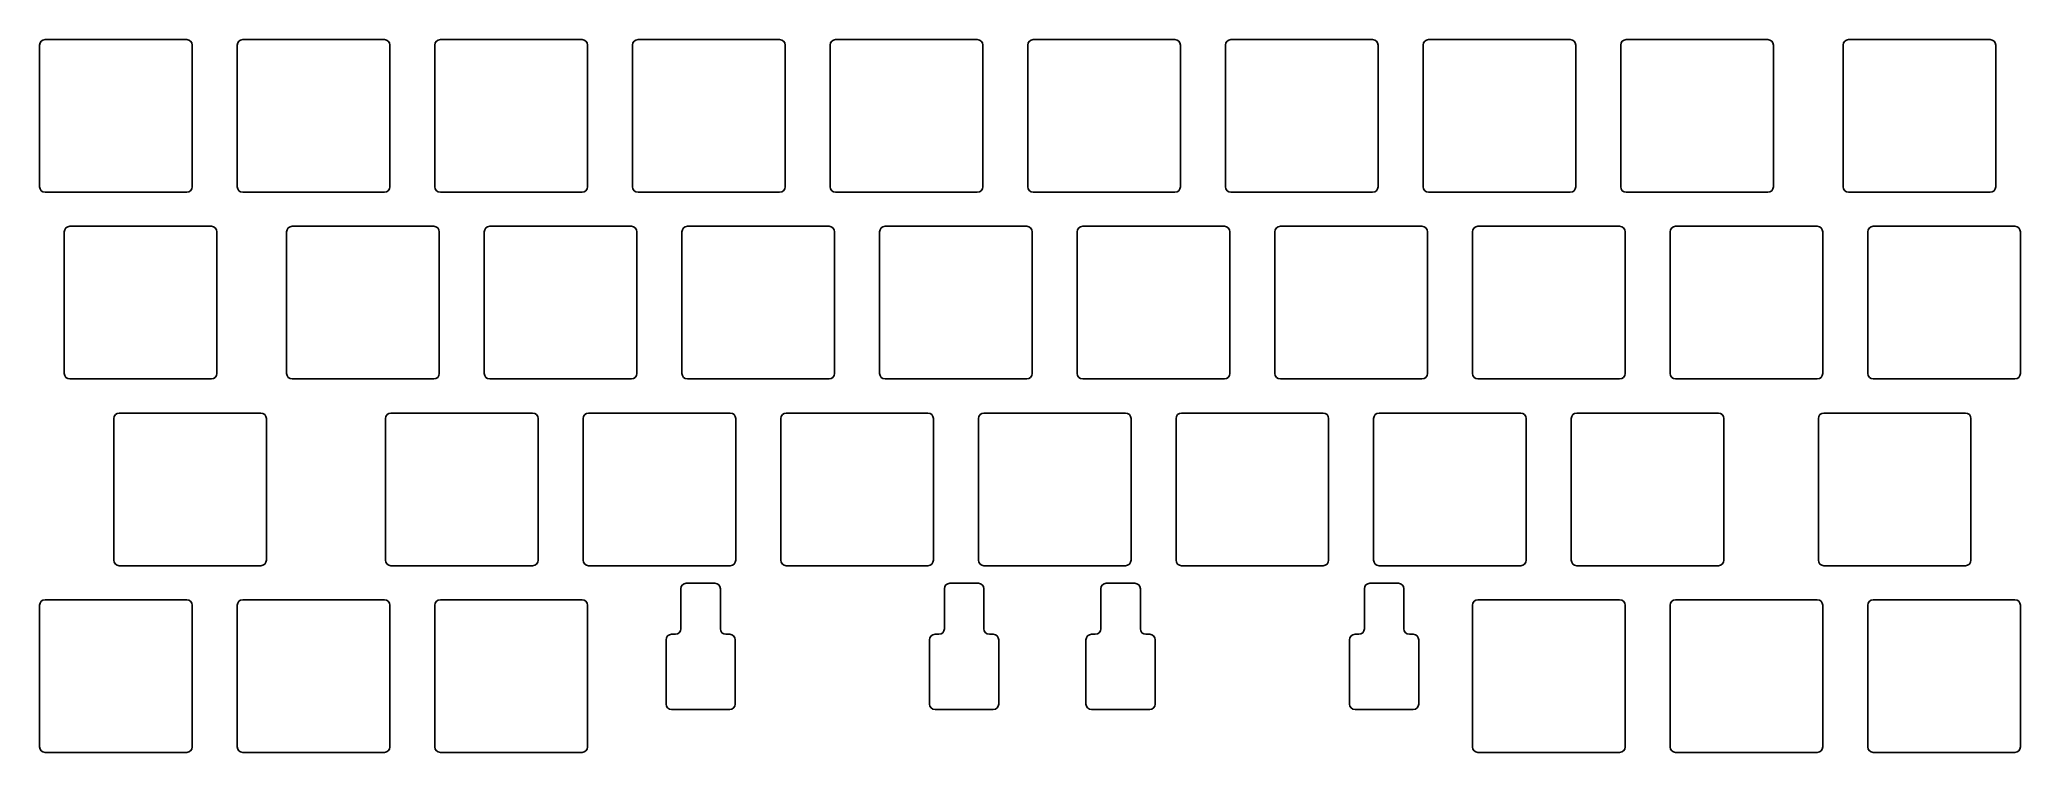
# Model space of a CAD drawing. Extents: x 122 to 302, y -161 to -96.
import ezdxf

# ---------------------------------------------------------------- set-up
doc = ezdxf.new("R2010")
doc.units = 0
doc.layers.add('BLACK', color=7, linetype='CONTINUOUS')

msp = doc.modelspace()

# ---------------------------------------------------------------- linework, layer by layer
at = {"layer": 'BLACK', "linetype": 'CONTINUOUS'}
for p, q in [((121.787826, -96.190063), (121.787826, -109.090063)), ((135.187826, -95.690063), (122.287826, -95.690063)), ((135.687826, -109.090063), (135.687826, -96.190063)), ((139.787826, -96.190063), (139.787826, -109.090063)), ((153.187826, -95.690063), (140.287826, -95.690063)), ((153.687826, -109.090063), (153.687826, -96.190063)), ((157.787826, -96.190063), (157.787826, -109.090063)), ((171.187826, -95.690063), (158.287826, -95.690063)), ((171.687826, -109.090063), (171.687826, -96.190063)), ((175.787826, -96.190063), (175.787826, -109.090063)), ((189.187826, -95.690063), (176.287826, -95.690063)), ((189.687826, -109.090063), (189.687826, -96.190063)), ((193.787826, -96.190063), (193.787826, -109.090063)), ((207.187826, -95.690063), (194.287826, -95.690063)), ((207.687826, -109.090063), (207.687826, -96.190063)), ((211.787826, -96.190063), (211.787826, -109.090063)), ((225.187826, -95.690063), (212.287826, -95.690063)), ((225.687826, -109.090063), (225.687826, -96.190063)), ((229.787826, -96.190063), (229.787826, -109.090063)), ((243.187826, -95.690063), (230.287826, -95.690063)), ((243.687826, -109.090063), (243.687826, -96.190063)), ((247.787826, -96.190063), (247.787826, -109.090063)), ((261.187826, -95.690063), (248.287826, -95.690063)), ((261.687826, -109.090063), (261.687826, -96.190063)), ((265.787826, -96.190063), (265.787826, -109.090063)), ((279.187826, -95.690063), (266.287826, -95.690063)), ((279.687826, -109.090063), (279.687826, -96.190063)), ((286.037826, -96.190063), (286.037826, -109.090063)), ((299.437826, -95.690063), (286.537826, -95.690063)), ((299.937826, -109.090063), (299.937826, -96.190063)), ((122.287826, -109.590063), (135.187826, -109.590063)), ((140.287826, -109.590063), (153.187826, -109.590063)), ((158.287826, -109.590063), (171.187826, -109.590063)), ((176.287826, -109.590063), (189.187826, -109.590063)), ((194.287826, -109.590063), (207.187826, -109.590063)), ((212.287826, -109.590063), (225.187826, -109.590063)), ((230.287826, -109.590063), (243.187826, -109.590063)), ((248.287826, -109.590063), (261.187826, -109.590063)), ((266.287826, -109.590063), (279.187826, -109.590063)), ((286.537826, -109.590063), (299.437826, -109.590063)), ((124.037826, -113.190063), (124.037826, -126.090063)), ((137.437826, -112.690063), (124.537826, -112.690063)), ((137.937826, -126.090063), (137.937826, -113.190063)), ((144.287826, -113.190063), (144.287826, -126.090063)), ((157.687826, -112.690063), (144.787826, -112.690063)), ((158.187826, -126.090063), (158.187826, -113.190063)), ((162.287826, -113.190063), (162.287826, -126.090063)), ((175.687826, -112.690063), (162.787826, -112.690063)), ((176.187826, -126.090063), (176.187826, -113.190063)), ((180.287826, -113.190063), (180.287826, -126.090063)), ((193.687826, -112.690063), (180.787826, -112.690063)), ((194.187826, -126.090063), (194.187826, -113.190063)), ((198.287826, -113.190063), (198.287826, -126.090063)), ((211.687826, -112.690063), (198.787826, -112.690063)), ((212.187826, -126.090063), (212.187826, -113.190063)), ((216.287826, -113.190063), (216.287826, -126.090063)), ((229.687826, -112.690063), (216.787826, -112.690063)), ((230.187826, -126.090063), (230.187826, -113.190063)), ((234.287826, -113.190063), (234.287826, -126.090063)), ((247.687826, -112.690063), (234.787826, -112.690063)), ((248.187826, -126.090063), (248.187826, -113.190063)), ((252.287826, -113.190063), (252.287826, -126.090063)), ((265.687826, -112.690063), (252.787826, -112.690063)), ((266.187826, -126.090063), (266.187826, -113.190063)), ((270.287826, -113.190063), (270.287826, -126.090063)), ((283.687826, -112.690063), (270.787826, -112.690063)), ((284.187826, -126.090063), (284.187826, -113.190063)), ((288.287826, -113.190063), (288.287826, -126.090063)), ((301.687826, -112.690063), (288.787826, -112.690063)), ((302.187826, -126.090063), (302.187826, -113.190063)), ((124.537826, -126.590063), (137.437826, -126.590063)), ((144.787826, -126.590063), (157.687826, -126.590063)), ((162.787826, -126.590063), (175.687826, -126.590063)), ((180.787826, -126.590063), (193.687826, -126.590063)), ((198.787826, -126.590063), (211.687826, -126.590063)), ((216.787826, -126.590063), (229.687826, -126.590063)), ((234.787826, -126.590063), (247.687826, -126.590063)), ((252.787826, -126.590063), (265.687826, -126.590063)), ((270.787826, -126.590063), (283.687826, -126.590063)), ((288.787826, -126.590063), (301.687826, -126.590063)), ((141.937826, -129.690063), (129.037826, -129.690063)), ((166.687826, -129.690063), (153.787826, -129.690063)), ((184.687826, -129.690063), (171.787826, -129.690063)), ((202.687826, -129.690063), (189.787826, -129.690063)), ((220.687826, -129.690063), (207.787826, -129.690063)), ((238.687826, -129.690063), (225.787826, -129.690063)), ((256.682807, -129.690063), (243.782807, -129.690063)), ((274.687826, -129.690063), (261.787826, -129.690063)), ((297.187826, -129.690063), (284.287826, -129.690063)), ((128.537826, -130.190063), (128.537826, -143.090063)), ((142.437826, -143.090063), (142.437826, -130.190063)), ((153.287826, -130.190063), (153.287826, -143.090063)), ((167.187826, -143.090063), (167.187826, -130.190063)), ((171.287826, -130.190063), (171.287826, -143.090063)), ((185.187826, -143.090063), (185.187826, -130.190063)), ((189.287826, -130.190063), (189.287826, -143.090063)), ((203.187826, -143.090063), (203.187826, -130.190063)), ((207.287826, -130.190063), (207.287826, -143.090063)), ((221.187826, -143.090063), (221.187826, -130.190063)), ((225.287826, -130.190063), (225.287826, -143.090063)), ((239.187826, -143.090063), (239.187826, -130.190063)), ((243.282807, -130.190063), (243.282807, -143.090063)), ((257.182807, -143.090063), (257.182807, -130.190063)), ((261.287826, -130.190063), (261.287826, -143.090063)), ((275.187826, -143.090063), (275.187826, -130.190063)), ((283.787826, -130.190063), (283.787826, -143.090063)), ((297.687826, -143.090063), (297.687826, -130.190063)), ((129.037826, -143.590063), (141.937826, -143.590063)), ((153.787826, -143.590063), (166.687826, -143.590063)), ((171.787826, -143.590063), (184.687826, -143.590063)), ((189.787826, -143.590063), (202.687826, -143.590063)), ((207.787826, -143.590063), (220.687826, -143.590063)), ((225.787826, -143.590063), (238.687826, -143.590063)), ((243.782807, -143.590063), (256.682807, -143.590063)), ((261.787826, -143.590063), (274.687826, -143.590063)), ((284.287826, -143.590063), (297.187826, -143.590063)), ((180.187826, -149.340063), (180.187826, -145.690063)), ((180.687826, -145.190063), (183.287826, -145.190063)), ((183.787826, -149.340063), (183.787826, -145.690063)), ((204.187826, -149.340063), (204.187826, -145.690063)), ((207.287826, -145.190063), (204.687826, -145.190063)), ((207.787826, -149.340063), (207.787826, -145.690063)), ((218.437826, -149.340063), (218.437826, -145.690063)), ((218.937826, -145.190063), (221.537826, -145.190063)), ((222.037826, -149.340063), (222.037826, -145.690063)), ((242.437826, -149.340063), (242.437826, -145.690063)), ((245.537826, -145.190063), (242.937826, -145.190063)), ((246.037826, -149.340063), (246.037826, -145.690063)), ((121.787826, -147.190063), (121.787826, -160.090063)), ((135.187826, -146.690063), (122.287826, -146.690063)), ((135.687826, -160.090063), (135.687826, -147.190063)), ((139.787826, -147.190063), (139.787826, -160.090063)), ((153.187826, -146.690063), (140.287826, -146.690063)), ((153.687826, -160.090063), (153.687826, -147.190063)), ((157.787826, -147.190063), (157.787826, -160.090063)), ((171.187826, -146.690063), (158.287826, -146.690063)), ((171.687826, -160.090063), (171.687826, -147.190063)), ((252.287826, -147.190063), (252.287826, -160.090063)), ((265.687826, -146.690063), (252.787826, -146.690063)), ((266.187826, -160.090063), (266.187826, -147.190063)), ((270.287826, -147.190063), (270.287826, -160.090063)), ((283.687826, -146.690063), (270.787826, -146.690063)), ((284.187826, -160.090063), (284.187826, -147.190063)), ((288.287826, -147.190063), (288.287826, -160.090063)), ((301.687826, -146.690063), (288.787826, -146.690063)), ((302.187826, -160.090063), (302.187826, -147.190063)), ((178.837826, -156.190063), (178.837826, -150.340063)), ((179.337826, -149.840063), (179.687826, -149.840063)), ((184.637826, -149.840063), (184.287826, -149.840063)), ((185.137826, -156.190063), (185.137826, -150.340063)), ((202.837826, -156.190063), (202.837826, -150.340063)), ((203.337826, -149.840063), (203.687826, -149.840063)), ((208.637826, -149.840063), (208.287826, -149.840063)), ((209.137826, -156.190063), (209.137826, -150.340063)), ((217.087826, -156.190063), (217.087826, -150.340063)), ((217.587826, -149.840063), (217.937826, -149.840063)), ((222.887826, -149.840063), (222.537826, -149.840063)), ((223.387826, -156.190063), (223.387826, -150.340063)), ((241.087826, -156.190063), (241.087826, -150.340063)), ((241.587826, -149.840063), (241.937826, -149.840063)), ((246.887826, -149.840063), (246.537826, -149.840063)), ((247.387826, -156.190063), (247.387826, -150.340063)), ((179.337826, -156.690063), (184.637826, -156.690063)), ((208.637826, -156.690063), (203.337826, -156.690063)), ((217.587826, -156.690063), (222.887826, -156.690063)), ((246.887826, -156.690063), (241.587826, -156.690063)), ((122.287826, -160.590063), (135.187826, -160.590063)), ((140.287826, -160.590063), (153.187826, -160.590063)), ((158.287826, -160.590063), (171.187826, -160.590063)), ((252.787826, -160.590063), (265.687826, -160.590063)), ((270.787826, -160.590063), (283.687826, -160.590063)), ((288.787826, -160.590063), (301.687826, -160.590063))]:
    msp.add_line(p, q, dxfattribs=at)
at = {"layer": 'BLACK'}
for centre, radius, start, end in [((122.287827, -96.190064), 0.500001, 90.00011459, 179.99988541), ((135.187826, -96.190063), 0.5, 0, 90), ((140.287827, -96.190064), 0.500001, 90.00011459, 179.99988541), ((153.187826, -96.190063), 0.5, 0, 90), ((158.287827, -96.190064), 0.500001, 90.00011459, 179.99988541), ((171.187826, -96.190063), 0.5, 0, 90), ((176.287827, -96.190064), 0.500001, 90.00011459, 179.99988541), ((189.187826, -96.190063), 0.5, 0, 90), ((194.287827, -96.190064), 0.500001, 90.00011459, 179.99988541), ((207.187826, -96.190063), 0.5, 0, 90), ((212.287827, -96.190064), 0.500001, 90.00011459, 179.99988541), ((225.187826, -96.190063), 0.5, 0, 90), ((230.287827, -96.190064), 0.500001, 90.00011459, 179.99988541), ((243.187826, -96.190063), 0.5, 0, 90), ((248.287827, -96.190064), 0.500001, 90.00011459, 179.99988541), ((261.187826, -96.190063), 0.5, 0, 90), ((266.287827, -96.190064), 0.500001, 90.00011459, 179.99988541), ((279.187826, -96.190063), 0.5, 0, 90), ((286.537827, -96.190064), 0.500001, 90.00011459, 179.99988541), ((299.437826, -96.190063), 0.5, 0, 90), ((122.287827, -109.090062), 0.500001, -179.99988541, -90.00011459), ((135.187826, -109.090063), 0.5, -90, 0), ((140.287827, -109.090062), 0.500001, -179.99988541, -90.00011459), ((153.187826, -109.090063), 0.5, -90, 0), ((158.287827, -109.090062), 0.500001, -179.99988541, -90.00011459), ((171.187826, -109.090063), 0.5, -90, 0), ((176.287827, -109.090062), 0.500001, -179.99988541, -90.00011459), ((189.187826, -109.090063), 0.5, -90, 0), ((194.287827, -109.090062), 0.500001, -179.99988541, -90.00011459), ((207.187826, -109.090063), 0.5, -90, 0), ((212.287827, -109.090062), 0.500001, -179.99988541, -90.00011459), ((225.187826, -109.090063), 0.5, -90, 0), ((230.287827, -109.090062), 0.500001, -179.99988541, -90.00011459), ((243.187826, -109.090063), 0.5, -90, 0), ((248.287827, -109.090062), 0.500001, -179.99988541, -90.00011459), ((261.187826, -109.090063), 0.5, -90, 0), ((266.287827, -109.090062), 0.500001, -179.99988541, -90.00011459), ((279.187826, -109.090063), 0.5, -90, 0), ((286.537827, -109.090062), 0.500001, -179.99988541, -90.00011459), ((299.437826, -109.090063), 0.5, -90, 0), ((124.537826, -113.190063), 0.5, 90, 180), ((137.437825, -113.190064), 0.500001, 0.00011459, 89.99988541), ((144.787827, -113.190064), 0.500001, 90.00011459, 179.99988541), ((157.687826, -113.190063), 0.5, 0, 90), ((162.787827, -113.190064), 0.500001, 90.00011459, 179.99988541), ((175.687826, -113.190063), 0.5, 0, 90), ((180.787827, -113.190064), 0.500001, 90.00011459, 179.99988541), ((193.687826, -113.190063), 0.5, 0, 90), ((198.787827, -113.190064), 0.500001, 90.00011459, 179.99988541), ((211.687826, -113.190063), 0.5, 0, 90), ((216.787827, -113.190064), 0.500001, 90.00011459, 179.99988541), ((229.687826, -113.190063), 0.5, 0, 90), ((234.787827, -113.190064), 0.500001, 90.00011459, 179.99988541), ((247.687826, -113.190063), 0.5, 0, 90), ((252.787827, -113.190064), 0.500001, 90.00011459, 179.99988541), ((265.687826, -113.190063), 0.5, 0, 90), ((270.787827, -113.190064), 0.500001, 90.00011459, 179.99988541), ((283.687826, -113.190063), 0.5, 0, 90), ((288.787827, -113.190064), 0.500001, 90.00011459, 179.99988541), ((301.687826, -113.190063), 0.5, 0, 90), ((124.537826, -126.090063), 0.5, -180, -90), ((137.437825, -126.090062), 0.500001, -89.99988541, -0.00011459), ((144.787827, -126.090062), 0.500001, -179.99988541, -90.00011459), ((157.687826, -126.090063), 0.5, -90, 0), ((162.787827, -126.090062), 0.500001, -179.99988541, -90.00011459), ((175.687826, -126.090063), 0.5, -90, 0), ((180.787827, -126.090062), 0.500001, -179.99988541, -90.00011459), ((193.687826, -126.090063), 0.5, -90, 0), ((198.787827, -126.090062), 0.500001, -179.99988541, -90.00011459), ((211.687826, -126.090063), 0.5, -90, 0), ((216.787827, -126.090062), 0.500001, -179.99988541, -90.00011459), ((229.687826, -126.090063), 0.5, -90, 0), ((234.787827, -126.090062), 0.500001, -179.99988541, -90.00011459), ((247.687826, -126.090063), 0.5, -90, 0), ((252.787827, -126.090062), 0.500001, -179.99988541, -90.00011459), ((265.687826, -126.090063), 0.5, -90, 0), ((270.787827, -126.090062), 0.500001, -179.99988541, -90.00011459), ((283.687826, -126.090063), 0.5, -90, 0), ((288.787827, -126.090062), 0.500001, -179.99988541, -90.00011459), ((301.687826, -126.090063), 0.5, -90, 0), ((129.037827, -130.190064), 0.500001, 90.00011459, 179.99988541), ((141.937826, -130.190063), 0.5, 0, 90), ((153.787827, -130.190064), 0.500001, 90.00011459, 179.99988541), ((166.687826, -130.190063), 0.5, 0, 90), ((171.787827, -130.190064), 0.500001, 90.00011459, 179.99988541), ((184.687826, -130.190063), 0.5, 0, 90), ((189.787827, -130.190064), 0.500001, 90.00011459, 179.99988541), ((202.687826, -130.190063), 0.5, 0, 90), ((207.787827, -130.190064), 0.500001, 90.00011459, 179.99988541), ((220.687826, -130.190063), 0.5, 0, 90), ((225.787827, -130.190064), 0.500001, 90.00011459, 179.99988541), ((238.687826, -130.190063), 0.5, 0, 90), ((243.782808, -130.190064), 0.500001, 90.00011459, 179.99988541), ((256.682807, -130.190063), 0.5, 0, 90), ((261.787827, -130.190064), 0.500001, 90.00011459, 179.99988541), ((274.687826, -130.190063), 0.5, 0, 90), ((284.287827, -130.190064), 0.500001, 90.00011459, 179.99988541), ((297.187826, -130.190063), 0.5, 0, 90), ((129.037827, -143.090062), 0.500001, -179.99988541, -90.00011459), ((141.937826, -143.090063), 0.5, -90, 0), ((153.787827, -143.090062), 0.500001, -179.99988541, -90.00011459), ((166.687826, -143.090063), 0.5, -90, 0), ((171.787827, -143.090062), 0.500001, -179.99988541, -90.00011459), ((184.687826, -143.090063), 0.5, -90, 0), ((189.787827, -143.090062), 0.500001, -179.99988541, -90.00011459), ((202.687826, -143.090063), 0.5, -90, 0), ((207.787827, -143.090062), 0.500001, -179.99988541, -90.00011459), ((220.687826, -143.090063), 0.5, -90, 0), ((225.787827, -143.090062), 0.500001, -179.99988541, -90.00011459), ((238.687826, -143.090063), 0.5, -90, 0), ((243.782808, -143.090062), 0.500001, -179.99988541, -90.00011459), ((256.682807, -143.090063), 0.5, -90, 0), ((261.787827, -143.090062), 0.500001, -179.99988541, -90.00011459), ((274.687826, -143.090063), 0.5, -90, 0), ((284.287827, -143.090062), 0.500001, -179.99988541, -90.00011459), ((297.187826, -143.090063), 0.5, -90, 0), ((180.687827, -145.690064), 0.500001, 90.00011459, 179.99988541), ((183.287825, -145.690064), 0.500001, 0.00011459, 89.99988541), ((204.687826, -145.690063), 0.5, 90, 180), ((207.287826, -145.690063), 0.5, 0, 90), ((218.937827, -145.690064), 0.500001, 90.00011459, 179.99988541), ((221.537825, -145.690064), 0.500001, 0.00011459, 89.99988541), ((242.937826, -145.690063), 0.5, 90, 180), ((245.537826, -145.690063), 0.5, 0, 90), ((122.287827, -147.190064), 0.500001, 90.00011459, 179.99988541), ((135.187826, -147.190063), 0.5, 0, 90), ((140.287827, -147.190064), 0.500001, 90.00011459, 179.99988541), ((153.187826, -147.190063), 0.5, 0, 90), ((158.287827, -147.190064), 0.500001, 90.00011459, 179.99988541), ((171.187826, -147.190063), 0.5, 0, 90), ((252.787827, -147.190064), 0.500001, 90.00011459, 179.99988541), ((265.687826, -147.190063), 0.5, 0, 90), ((270.787827, -147.190064), 0.500001, 90.00011459, 179.99988541), ((283.687826, -147.190063), 0.5, 0, 90), ((288.787827, -147.190064), 0.500001, 90.00011459, 179.99988541), ((301.687826, -147.190063), 0.5, 0, 90), ((179.687825, -149.340062), 0.500001, -89.99988541, -0.00011459), ((184.287827, -149.340062), 0.500001, -179.99988541, -90.00011459), ((203.687826, -149.340063), 0.5, -90, 0), ((208.287826, -149.340063), 0.5, -180, -90), ((217.937825, -149.340062), 0.500001, -89.99988541, -0.00011459), ((222.537827, -149.340062), 0.500001, -179.99988541, -90.00011459), ((241.937826, -149.340063), 0.5, -90, 0), ((246.537826, -149.340063), 0.5, -180, -90), ((179.337827, -150.340064), 0.500001, 90.00011459, 179.99988541), ((184.637825, -150.340064), 0.500001, 0.00011459, 89.99988541), ((203.337826, -150.340063), 0.5, 90, 180), ((208.637826, -150.340063), 0.5, 0, 90), ((217.587827, -150.340064), 0.500001, 90.00011459, 179.99988541), ((222.887825, -150.340064), 0.500001, 0.00011459, 89.99988541), ((241.587826, -150.340063), 0.5, 90, 180), ((246.887826, -150.340063), 0.5, 0, 90), ((179.337827, -156.190062), 0.500001, -179.99988541, -90.00011459), ((184.637825, -156.190062), 0.500001, -89.99988541, -0.00011459), ((203.337826, -156.190063), 0.5, -180, -90), ((208.637826, -156.190063), 0.5, -90, 0), ((217.587827, -156.190062), 0.500001, -179.99988541, -90.00011459), ((222.887825, -156.190062), 0.500001, -89.99988541, -0.00011459), ((241.587826, -156.190063), 0.5, -180, -90), ((246.887826, -156.190063), 0.5, -90, 0), ((122.287827, -160.090062), 0.500001, -179.99988541, -90.00011459), ((135.187826, -160.090063), 0.5, -90, 0), ((140.287827, -160.090062), 0.500001, -179.99988541, -90.00011459), ((153.187826, -160.090063), 0.5, -90, 0), ((158.287827, -160.090062), 0.500001, -179.99988541, -90.00011459), ((171.187826, -160.090063), 0.5, -90, 0), ((252.787827, -160.090062), 0.500001, -179.99988541, -90.00011459), ((265.687826, -160.090063), 0.5, -90, 0), ((270.787827, -160.090062), 0.500001, -179.99988541, -90.00011459), ((283.687826, -160.090063), 0.5, -90, 0), ((288.787827, -160.090062), 0.500001, -179.99988541, -90.00011459), ((301.687826, -160.090063), 0.5, -90, 0)]:
    msp.add_arc(centre, radius, start, end, dxfattribs=at)

doc.saveas('drawing.dxf')
